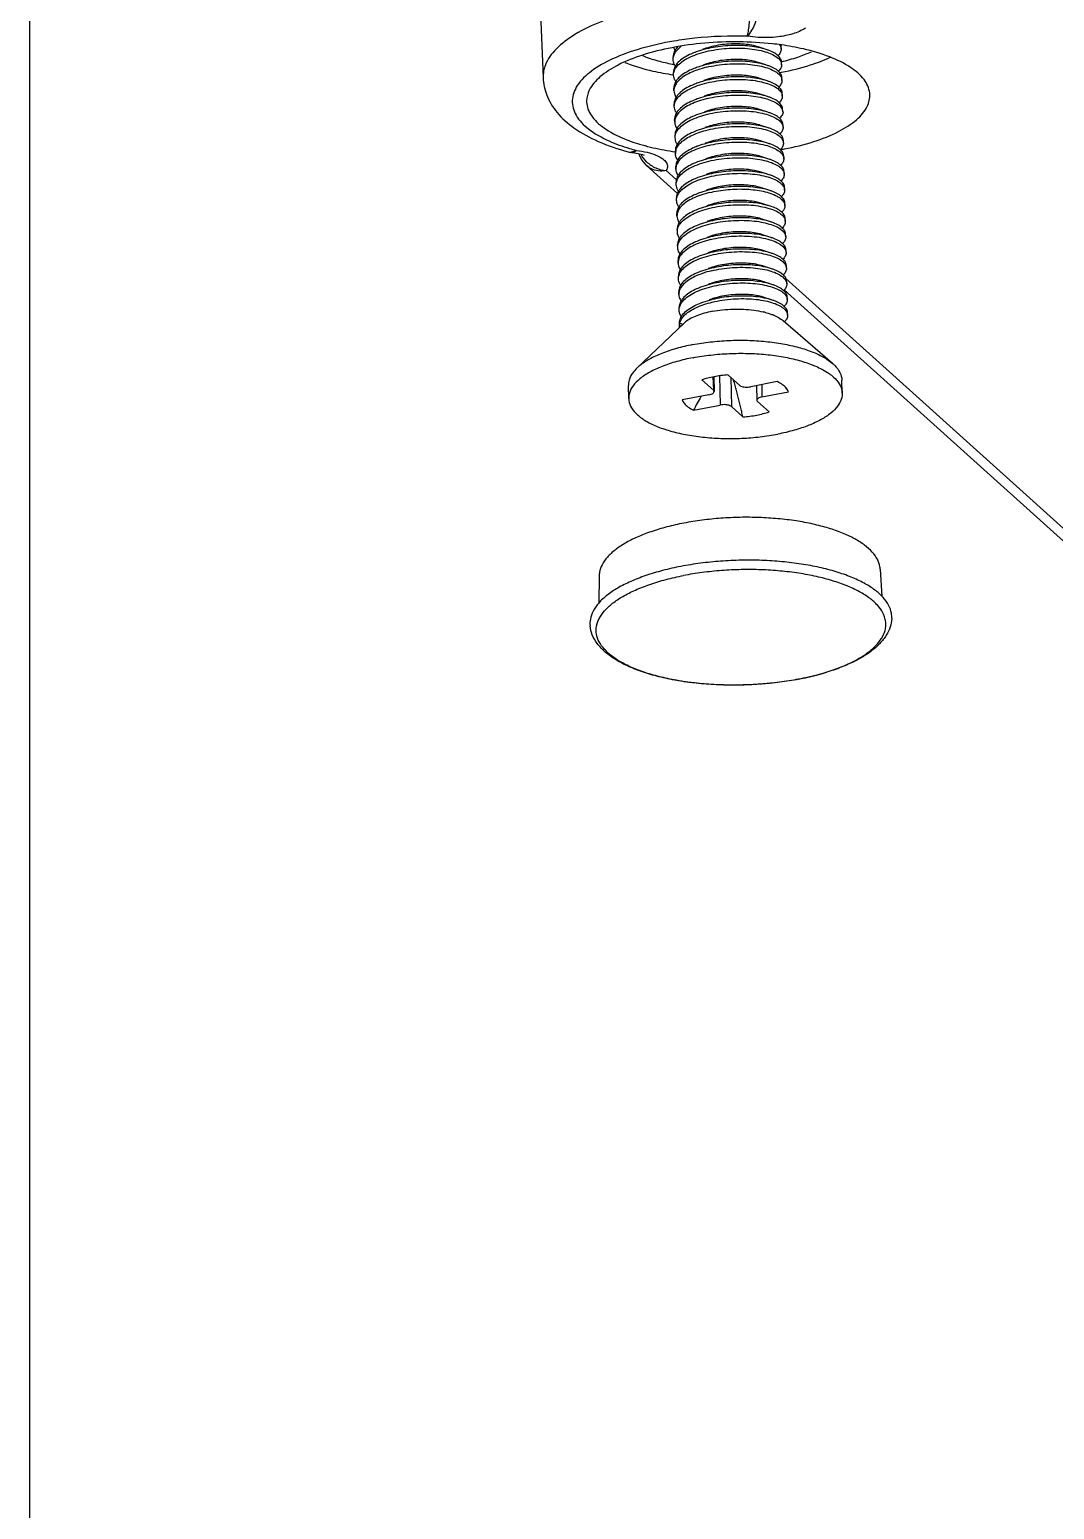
# Model space of a CAD drawing. Header units: millimetres. Extents: x 306 to 1885, y 393 to 1000.
# Drawn here: x 471 to 507, y 565 to 617 of the extents above; entities that cross this region are included whole.
import ezdxf

# ---------------------------------------------------------------- set-up
doc = ezdxf.new("R2010")
doc.units = ezdxf.units.MM

# ---------------------------------------------------------------- blocks, each defined once
blk = doc.blocks.new('u51')
at = {"color": 7}
for p, q in [((53.339, 45.641), (20.148, 75.57)), ((53.397, 46.038), (20.839, 75.396)), ((52.88, 59.718), (52.897, 59.721)), ((52.897, 59.718), (52.881, 59.715)), ((50.026, 55.854), (49.967, 56.811)), ((59.897, 56.093), (59.91, 57.043)), ((55.253, 50.143), (54.848, 50.507)), ((53.931, 50.331), (54.335, 49.966)), ((54.372, 49.409), (54.36, 49.92)), ((55.277, 49.116), (55.253, 50.143)), ((56.582, 50.269), (55.647, 50.089)), ((55.672, 49.063), (55.647, 50.089)), ((56.044, 49.731), (56.979, 49.911)), ((51.362, 49.678), (51.373, 49.219)), ((54.179, 49.806), (53.244, 49.626)), ((53.244, 49.626), (53.291, 49.535)), ((53.64, 49.268), (54.575, 49.448)), ((54.189, 49.373), (54.179, 49.806)), ((54.97, 49.394), (55.374, 49.029)), ((55.875, 49.097), (55.863, 49.616)), ((55.899, 49.102), (55.887, 49.57)), ((56.292, 49.206), (55.887, 49.57)), ((58.86, 49.859), (58.871, 49.4)), ((51.704, 48.627), (53.434, 47.13)), ((58.57, 48.792), (56.913, 47.214)), ((57.055, 47.349), (57.059, 47.198)), ((57.07, 47.363), (57.073, 47.212)), ((53.279, 46.937), (53.281, 46.845)), ((57.059, 47.198), (56.956, 47.255)), ((53.292, 46.387), (53.294, 46.295)), ((53.816, 46.403), (54.104, 46.309)), ((57.084, 46.753), (57.087, 46.662)), ((53.305, 45.837), (53.308, 45.745)), ((53.829, 45.852), (54.117, 45.759)), ((57.098, 46.203), (57.1, 46.112)), ((53.319, 45.286), (53.321, 45.195)), ((53.842, 45.302), (54.13, 45.208)), ((57.111, 45.653), (57.113, 45.561)), ((53.332, 44.736), (53.334, 44.645)), ((53.856, 44.752), (54.143, 44.658)), ((57.124, 45.103), (57.127, 45.011)), ((53.345, 44.186), (53.348, 44.094)), ((53.869, 44.202), (54.157, 44.108)), ((57.138, 44.553), (57.14, 44.461)), ((57.151, 44.003), (57.153, 43.911)), ((53.359, 43.636), (53.361, 43.544)), ((53.882, 43.652), (54.17, 43.558)), ((57.164, 43.453), (57.166, 43.361)), ((53.372, 43.086), (53.374, 42.994)), ((53.895, 43.102), (54.125, 43.04)), ((53.895, 43.102), (54.183, 43.008)), ((54.183, 43.008), (54.389, 42.955)), ((58.229, 41.68), (57.145, 42.658)), ((57.177, 42.902), (57.18, 42.811)), ((53.385, 42.536), (53.387, 42.444)), ((53.909, 42.552), (54.196, 42.458)), ((57.538, 41.855), (57.18, 42.177)), ((57.191, 42.352), (57.193, 42.261)), ((53.398, 41.985), (53.401, 41.894)), ((53.922, 42.001), (54.21, 41.908)), ((57.194, 41.605), (57.206, 41.71)), ((57.204, 41.802), (57.206, 41.71)), ((53.412, 41.435), (53.414, 41.344)), ((53.935, 41.451), (54.223, 41.357)), ((57.224, 41.192), (57.207, 41.195)), ((57.218, 41.241), (57.219, 41.16)), ((58.374, 41.291), (58.312, 41.314)), ((58.532, 41.251), (58.374, 41.291)), ((58.723, 41.223), (58.532, 41.251)), ((53.425, 40.885), (53.427, 40.793)), ((53.949, 40.901), (54.236, 40.807)), ((57.231, 40.702), (57.233, 40.61)), ((53.438, 40.335), (53.44, 40.243)), ((53.962, 40.351), (54.25, 40.257)), ((57.244, 40.152), (57.246, 40.06)), ((53.452, 39.785), (53.454, 39.693)), ((53.975, 39.801), (54.263, 39.707)), ((57.257, 39.602), (57.259, 39.51)), ((53.465, 39.235), (53.467, 39.143)), ((53.988, 39.251), (54.276, 39.157)), ((57.27, 39.051), (57.273, 38.96)), ((53.478, 38.685), (53.48, 38.593)), ((54.002, 38.7), (54.289, 38.607)), ((57.299, 38.488), (57.282, 38.491)), ((57.284, 38.501), (57.286, 38.41)), ((62.536, 22.995), (61.863, 38.59)), ((53.491, 38.134), (53.494, 38.043)), ((54.015, 38.15), (54.303, 38.057)), ((57.297, 37.951), (57.299, 37.859)), ((53.505, 37.584), (53.507, 37.493)), ((54.028, 37.6), (54.316, 37.506))]:
    blk.add_line(p, q, dxfattribs=at)
for centre, radius, start, end in [((45.179, 56.171), 12.84, 330.1641, 332.6315), ((60.085, 54.472), 8.384, 215.3131, 216.0041), ((59.993, 54.405), 8.27, 216.0046, 216.5037), ((59.925, 54.355), 8.186, 216.5039, 216.8218), ((53.588, 46.966), 0.312, 201.8932, 210.0636), ((54.551, 48.84), 2.06, 248.3206, 249.9159), ((54.83, 49.746), 3.009, 255.6161, 256.6599), ((56.712, 47.204), 0.362, 358.7368, 1.3189), ((53.614, 45.866), 0.312, 201.8821, 210.0365), ((56.723, 46.193), 0.374, 348.0734, 1.5896), ((56.75, 45.093), 0.374, 348.0734, 1.5896), ((56.79, 43.442), 0.374, 348.0734, 1.5896), ((53.659, 43.104), 0.288, 201.6256, 205.431), ((56.696, 41.836), 0.515, 331.8524, 334.5574), ((56.83, 41.792), 0.374, 348.0734, 1.5896), ((57.454, 40.737), 1.121, 65.9883, 85.7275), ((57.459, 40.752), 1.105, 45.7338, 65.895), ((57.563, 40.939), 0.997, 27.283, 48.087), ((55.368, 30.825), 10.459, 100.0587, 100.9044), ((56.832, 41.242), 0.385, 345.6015, 347.9217), ((56.825, 41.243), 0.392, 347.9379, 1.2358), ((56.845, 41.15), 0.374, 353.368, 359.3478), ((56.835, 41.15), 0.384, 359.3305, 1.5277), ((57.566, 40.941), 0.994, 18.8833, 27.3025), ((56.563, 33.63), 7.785, 73.021, 74.871), ((58.617, 40.229), 1, 74.8444, 83.8864), ((58.794, 40.879), 0.325, 75.1005, 93.2889), ((53.734, 40.914), 0.312, 201.8932, 210.0636), ((56.87, 40.141), 0.374, 348.0734, 1.5896), ((53.76, 39.814), 0.312, 201.8821, 210.0365), ((56.896, 39.041), 0.374, 348.0734, 1.5896), ((55.421, 28.398), 10.186, 100.513, 100.9057), ((55.204, 30.838), 7.391, 103.1867, 103.3484), ((55.946, 30.934), 7.311, 79.0906, 79.6427), ((53.839, 37.628), 0.342, 211.2106, 212.9451), ((55.087, 50.753), 13.625, 268.3458, 276.1155)]:
    blk.add_arc(centre, radius, start, end, dxfattribs=at)
for points, start_tangent, end_tangent in [([(52.897, 59.721), (53.563, 59.828), (54.269, 59.898), (54.987, 59.929), (55.704, 59.919), (56.406, 59.869), (57.083, 59.78), (57.721, 59.651), (58.312, 59.485), (58.842, 59.281), (59.304, 59.041), (59.682, 58.767), (59.963, 58.467), (60.138, 58.157), (60.215, 57.846)], (0.982232, 0.187673), (0.10077, -0.99491)), ([(52.897, 59.718), (53.551, 59.823), (54.231, 59.893), (54.923, 59.925), (55.616, 59.92), (56.295, 59.877), (56.948, 59.797), (57.564, 59.682), (58.13, 59.534), (58.636, 59.355), (59.073, 59.149), (59.433, 58.919), (59.708, 58.671), (59.895, 58.408), (59.988, 58.136), (59.987, 57.86), (59.954, 57.732)], (0.981939, 0.189198), (-0.316252, -0.948675)), ([(49.623, 57.591), (49.677, 57.881), (49.815, 58.176), (50.044, 58.469), (50.361, 58.746), (50.753, 58.999), (51.21, 59.223), (51.722, 59.418), (52.282, 59.584), (52.88, 59.718)], (0.052658, 0.998613), (0.981939, 0.189198)), ([(52.881, 59.715), (52.28, 59.578), (51.713, 59.408), (51.205, 59.209), (50.766, 58.986), (50.405, 58.742), (50.127, 58.483), (49.939, 58.213), (49.843, 57.937), (49.842, 57.66), (49.889, 57.491)], (-0.981644, -0.190724), (0.359777, -0.933038)), ([(59.954, 57.732), (59.891, 57.584), (59.703, 57.313), (59.425, 57.054), (59.064, 56.811), (58.625, 56.588), (58.117, 56.389), (57.549, 56.218), (56.933, 56.079)], (-0.316252, -0.948675), (-0.981939, -0.189198)), ([(57.024, 55.757), (57.667, 55.903), (58.259, 56.081), (58.788, 56.288), (59.244, 56.52), (59.621, 56.774), (59.911, 57.044), (60.107, 57.326), (60.206, 57.613), (60.215, 57.846)], (0.981939, 0.189198), (-0.099008, 0.995087)), ([(49.623, 57.591), (49.634, 57.406), (49.731, 57.122), (49.926, 56.848), (50.213, 56.589), (50.588, 56.35), (51.043, 56.135), (51.57, 55.949), (52.159, 55.795), (52.799, 55.675), (53.479, 55.592), (54.186, 55.547), (54.907, 55.541), (55.63, 55.575), (56.34, 55.647), (57.024, 55.757)], (-0.051624, -0.998667), (0.981939, 0.189198)), ([(49.889, 57.491), (49.935, 57.388), (50.121, 57.125), (50.397, 56.877), (50.756, 56.648), (51.193, 56.442), (51.7, 56.263), (52.266, 56.114), (52.882, 55.999), (53.535, 55.919), (54.214, 55.876), (54.906, 55.871), (55.599, 55.904), (56.278, 55.973), (56.933, 56.079)], (0.359777, -0.933038), (0.981939, 0.189198)), ([(50.026, 55.854), (50.036, 55.773), (50.126, 55.508), (50.307, 55.253), (50.575, 55.012), (50.924, 54.789), (51.348, 54.589), (51.839, 54.416), (52.387, 54.272), (52.983, 54.16), (53.617, 54.083), (54.276, 54.041), (54.947, 54.035), (55.621, 54.067), (56.283, 54.134), (56.92, 54.237)], (0.060743, -0.998153), (0.981939, 0.189198)), ([(56.92, 54.237), (57.518, 54.372), (58.07, 54.538), (58.563, 54.731), (58.988, 54.947), (59.339, 55.184), (59.609, 55.436), (59.792, 55.698), (59.884, 55.965), (59.896, 56.093)], (0.981939, 0.189198), (0.013842, 0.999904)), ([(51.363, 49.678), (51.387, 49.865), (51.519, 50.123), (51.759, 50.37), (52.102, 50.599), (52.536, 50.802), (53.048, 50.974), (53.623, 51.11)], (-0.020569, 0.999788), (0.981939, 0.189198)), ([(58.86, 49.859), (58.854, 49.932), (58.758, 50.188), (58.552, 50.431), (58.242, 50.654), (57.836, 50.85), (57.347, 51.013), (56.791, 51.139), (56.183, 51.222), (55.543, 51.262), (54.89, 51.256), (54.243, 51.205), (53.623, 51.11)], (-0.020569, 0.999788), (-0.981939, -0.189198)), ([(54.363, 50.443), (54.137, 50.392), (53.931, 50.331)], (-0.981939, -0.189198), (-0.946684, -0.322163)), ([(54.848, 50.507), (54.602, 50.482), (54.363, 50.443)], (-0.997093, -0.076193), (-0.981939, -0.189198)), ([(54.848, 50.507), (54.892, 50.322), (54.936, 50.136), (54.982, 49.951), (55.029, 49.766), (55.077, 49.582), (55.126, 49.4), (55.176, 49.218), (55.181, 49.203)], (0.224504, -0.974473), (0.272885, -0.962047)), ([(54.179, 49.806), (54.258, 49.827), (54.318, 49.857), (54.352, 49.893), (54.359, 49.92)], (0.981939, 0.189198), (0.001647, 0.999999)), ([(54.359, 49.92), (54.358, 49.93), (54.335, 49.966)], (0.001647, 0.999999), (-0.742655, 0.669674)), ([(55.253, 50.143), (55.303, 50.112), (55.375, 50.09), (55.462, 50.078), (55.556, 50.077), (55.647, 50.089)], (0.742655, -0.669674), (0.981939, 0.189198)), ([(56.979, 49.911), (56.902, 50.04), (56.768, 50.161), (56.582, 50.269)], (-0.335056, 0.942198), (-0.902798, 0.430064)), ([(56.599, 48.427), (55.979, 48.332), (55.332, 48.281), (54.679, 48.275), (54.039, 48.314), (53.431, 48.398), (52.875, 48.523), (52.386, 48.686), (51.981, 48.882), (51.67, 49.105), (51.464, 49.348), (51.369, 49.604), (51.363, 49.678)], (-0.981939, -0.189198), (-0.020569, 0.999788)), ([(53.291, 49.535), (53.32, 49.496), (53.454, 49.376), (53.64, 49.268)], (0.566774, -0.823873), (0.902798, -0.430064)), ([(54.97, 49.394), (54.919, 49.424), (54.847, 49.447), (54.76, 49.459), (54.666, 49.459), (54.575, 49.448)], (-0.742655, 0.669674), (-0.981939, -0.189198)), ([(56.044, 49.731), (55.964, 49.709), (55.905, 49.679), (55.87, 49.644), (55.863, 49.616)], (-0.981939, -0.189198), (-0.001647, -0.999999)), ([(55.863, 49.616), (55.864, 49.606), (55.887, 49.57)], (-0.001647, -0.999999), (0.742655, -0.669674)), ([(56.599, 48.427), (57.174, 48.562), (57.686, 48.734), (58.12, 48.938), (58.463, 49.167), (58.704, 49.414), (58.835, 49.672), (58.86, 49.859)], (0.981939, 0.189198), (-0.020569, 0.999788)), ([(58.57, 48.792), (58.715, 48.955), (58.846, 49.213), (58.871, 49.4)], (0.724402, 0.689378), (-0.020378, 0.999792)), ([(51.704, 48.627), (51.681, 48.647), (51.475, 48.89), (51.38, 49.146), (51.374, 49.219)], (-0.756202, 0.654338), (-0.020378, 0.999792)), ([(55.374, 49.029), (55.621, 49.055), (55.86, 49.093)], (0.997093, 0.076193), (0.981939, 0.189198)), ([(55.86, 49.093), (56.085, 49.144), (56.292, 49.206)], (0.981939, 0.189198), (0.946684, 0.322163)), ([(56.61, 47.968), (55.99, 47.873), (55.343, 47.822), (54.69, 47.816), (54.05, 47.856), (53.443, 47.939), (52.886, 48.065), (52.397, 48.228), (51.992, 48.424), (51.704, 48.627)], (-0.981939, -0.189198), (-0.756202, 0.654338)), ([(56.61, 47.968), (57.185, 48.104), (57.697, 48.276), (58.131, 48.479), (58.474, 48.708), (58.57, 48.792)], (0.981939, 0.189198), (0.724402, 0.689378)), ([(53.279, 46.937), (53.313, 47.07), (53.389, 47.169)], (-0.024835, 0.999692), (0.709316, 0.704891)), ([(53.298, 46.849), (53.279, 46.937)], (-0.371672, 0.928364), (-0.024835, 0.999692)), ([(53.281, 46.845), (53.297, 46.764), (53.374, 46.646), (53.513, 46.537), (53.708, 46.441), (53.816, 46.403)], (0.03012, -0.999546), (0.951019, -0.309133)), ([(55.928, 46.475), (55.573, 46.405), (55.195, 46.363), (54.818, 46.352), (54.461, 46.369), (54.135, 46.414), (53.842, 46.485), (53.601, 46.579), (53.425, 46.689), (53.317, 46.809)], (-0.971679, -0.236305), (-0.500036, 0.866005)), ([(53.791, 46.926), (53.604, 47.014), (53.434, 47.13)], (-0.929159, 0.369681), (-0.755997, 0.654575)), ([(54.082, 46.832), (53.844, 46.905)], (-0.968626, 0.248523), (-0.939091, 0.343669)), ([(55.92, 46.796), (55.566, 46.744), (55.196, 46.719), (54.825, 46.724), (54.467, 46.758), (54.136, 46.819)], (-0.981939, -0.189198), (-0.972993, 0.230836)), ([(55.92, 46.796), (56.212, 46.865), (56.471, 46.952), (56.691, 47.055), (56.865, 47.171), (56.913, 47.214)], (0.981939, 0.189198), (0.724754, 0.689007)), ([(57.059, 47.198), (56.993, 47.053), (56.873, 46.914), (56.7, 46.781), (56.477, 46.661), (56.216, 46.558), (55.928, 46.475)], (-0.248706, -0.968579), (-0.971679, -0.236305)), ([(57.073, 47.196), (57.043, 47.051), (56.941, 46.889), (56.771, 46.736), (56.539, 46.598), (56.319, 46.503)], (-0.021934, -0.999759), (-0.935138, -0.354285)), ([(57.005, 46.985), (57.041, 46.924), (57.084, 46.758), (57.084, 46.753)], (0.561442, -0.827516), (0.023226, -0.99973)), ([(53.292, 46.387), (53.321, 46.509), (53.405, 46.622)], (-0.018776, 0.999824), (0.714572, 0.699562)), ([(53.311, 46.3), (53.293, 46.377), (53.292, 46.387)], (-0.373407, 0.927668), (-0.018776, 0.999824)), ([(53.295, 46.295), (53.31, 46.214), (53.388, 46.096), (53.526, 45.987), (53.722, 45.891), (53.829, 45.852)], (0.03012, -0.999546), (0.951019, -0.309133)), ([(53.339, 46.246), (53.311, 46.3)], (-0.539886, 0.841738), (-0.373407, 0.927668)), ([(53.816, 46.403), (53.954, 46.363), (54.241, 46.305), (54.56, 46.27), (54.901, 46.26), (55.25, 46.276), (55.597, 46.317), (55.93, 46.384)], (0.951019, -0.309133), (0.971679, 0.236305)), ([(54.104, 46.309), (54.138, 46.298), (54.379, 46.242), (54.657, 46.21), (54.958, 46.203), (55.269, 46.222), (55.577, 46.267), (55.866, 46.338), (56.038, 46.396)], (0.950694, -0.31013), (0.934339, 0.356385)), ([(56.319, 46.503), (56.256, 46.479), (55.93, 46.384)], (-0.935138, -0.354285), (-0.971679, -0.236305)), ([(57.076, 46.664), (57.053, 46.589), (56.949, 46.428), (56.782, 46.278), (56.551, 46.14), (56.265, 46.02), (55.941, 45.925)], (-0.209497, -0.977809), (-0.971679, -0.236305)), ([(56.333, 45.953), (56.522, 46.033), (56.747, 46.161), (56.92, 46.302), (57.033, 46.453), (57.084, 46.608), (57.087, 46.662)], (0.935107, 0.354366), (-0.026622, 0.999646)), ([(57.098, 46.203), (57.081, 46.305), (57.02, 46.432)], (-0.026622, 0.999646), (-0.556889, 0.830587)), ([(57.084, 46.753), (57.076, 46.664)], (0.023226, -0.99973), (-0.209497, -0.977809)), ([(53.305, 45.837), (53.305, 45.839), (53.34, 45.971), (53.419, 46.072)], (-0.025258, 0.999681), (0.715063, 0.69906)), ([(53.324, 45.749), (53.305, 45.837)], (-0.371518, 0.928426), (-0.025258, 0.999681)), ([(53.308, 45.745), (53.324, 45.664), (53.401, 45.546), (53.54, 45.436), (53.735, 45.341), (53.842, 45.302)], (0.03012, -0.999546), (0.951019, -0.309133)), ([(55.941, 45.925), (55.591, 45.856), (55.225, 45.814), (54.856, 45.801), (54.5, 45.817), (54.17, 45.86), (53.877, 45.928), (53.637, 46.018), (53.456, 46.125), (53.339, 46.246)], (-0.971679, -0.236305), (-0.539886, 0.841738)), ([(53.829, 45.852), (53.967, 45.812), (54.255, 45.755), (54.574, 45.72), (54.914, 45.71), (55.264, 45.726), (55.611, 45.767), (55.944, 45.833)], (0.951019, -0.309133), (0.971679, 0.236305)), ([(54.117, 45.759), (54.256, 45.72), (54.515, 45.674), (54.805, 45.653), (55.112, 45.658), (55.424, 45.689), (55.725, 45.746), (56.002, 45.827), (56.051, 45.846)], (0.950356, -0.311166), (0.934514, 0.355927)), ([(55.944, 45.833), (56.251, 45.923), (56.333, 45.953)], (0.971679, 0.236305), (0.935107, 0.354366)), ([(55.955, 45.375), (56.262, 45.464), (56.533, 45.575), (56.758, 45.702), (56.931, 45.843), (57.044, 45.994), (57.09, 46.116)], (0.971679, 0.236305), (0.20539, 0.97868)), ([(56.346, 45.402), (56.535, 45.483), (56.761, 45.611), (56.933, 45.752), (57.047, 45.902), (57.097, 46.058), (57.1, 46.112)], (0.935107, 0.354366), (-0.026622, 0.999646)), ([(57.034, 45.882), (57.065, 45.827), (57.111, 45.661), (57.111, 45.653)], (0.554944, -0.831888), (0.022543, -0.999746)), ([(53.319, 45.286), (53.348, 45.409), (53.432, 45.522)], (-0.019024, 0.999819), (0.71447, 0.699666)), ([(53.337, 45.199), (53.319, 45.277), (53.319, 45.286)], (-0.373354, 0.927689), (-0.019024, 0.999819)), ([(55.955, 45.375), (55.6, 45.305), (55.223, 45.263), (54.846, 45.251), (54.491, 45.269), (54.162, 45.314), (53.867, 45.385), (53.627, 45.479), (53.451, 45.589), (53.344, 45.709)], (-0.971679, -0.236305), (-0.499649, 0.866228)), ([(53.842, 45.302), (53.981, 45.262), (54.268, 45.204), (54.587, 45.17), (54.927, 45.16), (55.277, 45.175), (55.624, 45.217), (55.957, 45.283)], (0.951019, -0.309133), (0.971679, 0.236305)), ([(54.13, 45.208), (54.145, 45.204), (54.382, 45.146), (54.657, 45.112), (54.956, 45.102), (55.267, 45.119), (55.576, 45.162), (55.868, 45.23), (56.064, 45.295)], (0.950619, -0.310361), (0.934332, 0.356403)), ([(55.957, 45.283), (56.264, 45.373), (56.346, 45.402)], (0.971679, 0.236305), (0.935107, 0.354366)), ([(57.102, 45.563), (57.08, 45.492), (56.978, 45.33), (56.811, 45.18), (56.579, 45.041), (56.292, 44.92), (55.968, 44.825)], (-0.209285, -0.977855), (-0.971679, -0.236305)), ([(56.359, 44.852), (56.548, 44.933), (56.774, 45.06), (56.946, 45.202), (57.06, 45.352), (57.111, 45.508), (57.113, 45.561)], (0.935107, 0.354366), (-0.026622, 0.999646)), ([(57.124, 45.103), (57.108, 45.205), (57.046, 45.332)], (-0.026622, 0.999646), (-0.556889, 0.830587)), ([(57.111, 45.653), (57.102, 45.563)], (0.022543, -0.999746), (-0.209285, -0.977855)), ([(53.321, 45.195), (53.337, 45.114), (53.414, 44.996), (53.553, 44.886), (53.748, 44.791), (53.856, 44.752)], (0.03012, -0.999546), (0.951019, -0.309133)), ([(53.332, 44.736), (53.366, 44.869), (53.445, 44.972)], (-0.02373, 0.999718), (0.715144, 0.698977)), ([(53.351, 44.649), (53.332, 44.736)], (-0.371985, 0.928239), (-0.02373, 0.999718)), ([(53.365, 45.146), (53.337, 45.199)], (-0.537561, 0.843225), (-0.373354, 0.927689)), ([(55.968, 44.825), (55.617, 44.756), (55.251, 44.714), (54.88, 44.701), (54.524, 44.717), (54.194, 44.76), (53.903, 44.828), (53.663, 44.918), (53.481, 45.025), (53.365, 45.146)], (-0.971679, -0.236305), (-0.537561, 0.843225)), ([(53.856, 44.752), (53.994, 44.712), (54.281, 44.654), (54.6, 44.62), (54.941, 44.61), (55.29, 44.625), (55.637, 44.667), (55.97, 44.733)], (0.951019, -0.309133), (0.971679, 0.236305)), ([(54.143, 44.658), (54.261, 44.625), (54.516, 44.577), (54.804, 44.554), (55.11, 44.556), (55.422, 44.585), (55.725, 44.64), (56.005, 44.719), (56.078, 44.745)], (0.950453, -0.310869), (0.934488, 0.355994)), ([(55.97, 44.733), (56.277, 44.823), (56.359, 44.852)], (0.971679, 0.236305), (0.935107, 0.354366)), ([(55.981, 44.275), (56.288, 44.364), (56.559, 44.474), (56.785, 44.602), (56.957, 44.743), (57.071, 44.894), (57.116, 45.015)], (0.971679, 0.236305), (0.20539, 0.97868)), ([(56.373, 44.302), (56.562, 44.383), (56.787, 44.51), (56.96, 44.651), (57.073, 44.802), (57.124, 44.958), (57.126, 45.011)], (0.935107, 0.354366), (-0.026622, 0.999646)), ([(57.06, 44.781), (57.089, 44.732), (57.137, 44.566), (57.138, 44.553)], (0.554887, -0.831926), (0.021636, -0.999766)), ([(53.335, 44.645), (53.35, 44.564), (53.427, 44.445), (53.566, 44.336), (53.762, 44.24), (53.869, 44.202)], (0.03012, -0.999546), (0.951019, -0.309133)), ([(53.345, 44.186), (53.376, 44.312), (53.459, 44.421)], (-0.021225, 0.999775), (0.714656, 0.699476)), ([(53.364, 44.099), (53.345, 44.181), (53.345, 44.186)], (-0.372764, 0.927926), (-0.021225, 0.999775)), ([(53.373, 44.605), (53.351, 44.649)], (-0.512022, 0.858972), (-0.371985, 0.928239)), ([(55.981, 44.275), (55.628, 44.205), (55.255, 44.163), (54.883, 44.151), (54.531, 44.167), (54.2, 44.211), (53.904, 44.282), (53.661, 44.375), (53.483, 44.484), (53.373, 44.605)], (-0.971679, -0.236305), (-0.512022, 0.858972)), ([(53.869, 44.202), (54.007, 44.162), (54.294, 44.104), (54.614, 44.069), (54.954, 44.059), (55.303, 44.075), (55.651, 44.117), (55.983, 44.183)], (0.951019, -0.309133), (0.971679, 0.236305)), ([(54.157, 44.108), (54.385, 44.05), (54.657, 44.013), (54.955, 44.001), (55.266, 44.016), (55.575, 44.056), (55.869, 44.123), (56.091, 44.195)], (0.95046, -0.310847), (0.934349, 0.35636)), ([(55.983, 44.183), (56.291, 44.272), (56.373, 44.302)], (0.971679, 0.236305), (0.935107, 0.354366)), ([(57.129, 44.463), (57.109, 44.397), (57.01, 44.236), (56.843, 44.083), (56.609, 43.942), (56.32, 43.821), (55.994, 43.725)], (-0.208912, -0.977934), (-0.971679, -0.236305)), ([(56.386, 43.752), (56.575, 43.832), (56.8, 43.96), (56.973, 44.101), (57.087, 44.252), (57.137, 44.407), (57.14, 44.461)], (0.935107, 0.354366), (-0.026622, 0.999646)), ([(57.074, 44.231), (57.112, 44.164), (57.151, 44.003)], (0.555306, -0.831646), (0.024318, -0.999704)), ([(57.138, 44.553), (57.129, 44.463)], (0.021636, -0.999766), (-0.208912, -0.977934)), ([(53.348, 44.094), (53.363, 44.014), (53.441, 43.895), (53.579, 43.786), (53.775, 43.69), (53.882, 43.652)], (0.03012, -0.999546), (0.951019, -0.309133)), ([(53.359, 43.636), (53.392, 43.767), (53.472, 43.871)], (-0.022904, 0.999738), (0.715168, 0.698953)), ([(53.388, 44.051), (53.364, 44.099)], (-0.523222, 0.852196), (-0.372764, 0.927926)), ([(55.994, 43.725), (55.643, 43.655), (55.273, 43.614), (54.898, 43.601), (54.54, 43.618), (54.212, 43.661), (53.923, 43.73), (53.682, 43.821), (53.502, 43.929), (53.388, 44.051)], (-0.971679, -0.236305), (-0.523222, 0.852196)), ([(55.997, 43.633), (56.304, 43.722), (56.386, 43.752)], (0.971679, 0.236305), (0.935107, 0.354366)), ([(57.142, 43.913), (57.118, 43.835), (57.014, 43.675), (56.843, 43.523), (56.612, 43.387), (56.33, 43.269), (56.008, 43.174)], (-0.209741, -0.977757), (-0.971679, -0.236305)), ([(56.399, 43.202), (56.588, 43.282), (56.814, 43.41), (56.986, 43.551), (57.1, 43.702), (57.151, 43.857), (57.153, 43.911)], (0.935107, 0.354366), (-0.026622, 0.999646)), ([(57.164, 43.453), (57.148, 43.554), (57.086, 43.682)], (-0.026622, 0.999646), (-0.556889, 0.830587)), ([(57.151, 44.003), (57.142, 43.913)], (0.024318, -0.999704), (-0.209741, -0.977757)), ([(53.377, 43.549), (53.359, 43.634), (53.359, 43.636)], (-0.372234, 0.928139), (-0.022904, 0.999738)), ([(53.361, 43.544), (53.364, 43.511), (53.412, 43.397), (53.516, 43.289), (53.673, 43.191), (53.878, 43.107), (53.895, 43.102)], (0.018176, -0.999835), (0.951069, -0.308978)), ([(53.372, 43.086), (53.372, 43.106), (53.414, 43.233), (53.485, 43.321)], (-0.031888, 0.999491), (0.713761, 0.700389)), ([(53.401, 43.502), (53.377, 43.549)], (-0.518123, 0.855306), (-0.372234, 0.928139)), ([(56.008, 43.174), (55.656, 43.105), (55.284, 43.063), (54.915, 43.051), (54.564, 43.066), (54.233, 43.11), (53.937, 43.18), (53.692, 43.272), (53.513, 43.381), (53.401, 43.502)], (-0.971679, -0.236305), (-0.518123, 0.855306)), ([(53.882, 43.652), (54.02, 43.612), (54.308, 43.554), (54.627, 43.519), (54.967, 43.509), (55.317, 43.525), (55.664, 43.567), (55.997, 43.633)], (0.951019, -0.309133), (0.971679, 0.236305)), ([(54.17, 43.558), (54.266, 43.53), (54.518, 43.48), (54.803, 43.455), (55.109, 43.454), (55.42, 43.481), (55.725, 43.533), (56.007, 43.61), (56.104, 43.645)], (0.950558, -0.310548), (0.934448, 0.356101)), ([(56.01, 43.083), (56.317, 43.172), (56.399, 43.202)], (0.971679, 0.236305), (0.935107, 0.354366)), ([(56.021, 42.624), (56.328, 42.714), (56.599, 42.824), (56.825, 42.951), (56.997, 43.093), (57.111, 43.243), (57.156, 43.365)], (0.971679, 0.236305), (0.20539, 0.97868)), ([(56.412, 42.652), (56.601, 42.732), (56.827, 42.86), (57, 43.001), (57.113, 43.152), (57.164, 43.307), (57.166, 43.361)], (0.935107, 0.354366), (-0.026622, 0.999646)), ([(53.391, 42.998), (53.372, 43.086)], (-0.368466, 0.929641), (-0.031888, 0.999491)), ([(53.374, 42.994), (53.39, 42.913), (53.467, 42.795), (53.606, 42.686), (53.801, 42.59), (53.909, 42.551)], (0.03012, -0.999546), (0.951019, -0.309133)), ([(53.385, 42.536), (53.416, 42.662), (53.498, 42.771)], (-0.019748, 0.999805), (0.715034, 0.69909)), ([(54.136, 42.582), (53.868, 42.656), (53.65, 42.751), (53.492, 42.86), (53.398, 42.98)], (-0.976882, 0.213778), (-0.429371, 0.903128)), ([(54.125, 43.04), (54.407, 42.992), (54.714, 42.965), (55.038, 42.96), (55.369, 42.978), (55.696, 43.019), (56.01, 43.083)], (0.976882, -0.213778), (0.971679, 0.236305)), ([(54.389, 42.955), (54.658, 42.915), (54.954, 42.901), (55.264, 42.913), (55.574, 42.951), (55.87, 43.015), (56.117, 43.095)], (0.980212, -0.197949), (0.934391, 0.356248)), ([(56.023, 42.533), (56.33, 42.622), (56.412, 42.652)], (0.971679, 0.236305), (0.935107, 0.354366)), ([(57.169, 42.813), (57.144, 42.733), (57.039, 42.573), (56.869, 42.423), (56.639, 42.287), (56.357, 42.169), (56.034, 42.074)], (-0.209782, -0.977748), (-0.971679, -0.236305)), ([(56.426, 42.102), (56.615, 42.182), (56.84, 42.31), (57.013, 42.451), (57.126, 42.602), (57.177, 42.757), (57.179, 42.811)], (0.935107, 0.354366), (-0.026622, 0.999646)), ([(57.1, 43.131), (57.138, 43.064), (57.177, 42.902)], (0.555332, -0.831629), (0.024533, -0.999699)), ([(57.177, 42.902), (57.177, 42.9), (57.169, 42.813)], (0.024533, -0.999699), (-0.209782, -0.977748)), ([(53.404, 42.449), (53.385, 42.528), (53.385, 42.536)], (-0.373149, 0.927771), (-0.019748, 0.999805)), ([(53.388, 42.444), (53.403, 42.363), (53.481, 42.245), (53.619, 42.136), (53.815, 42.04), (53.922, 42.001)], (0.03012, -0.999546), (0.951019, -0.309133)), ([(53.398, 41.985), (53.431, 42.116), (53.512, 42.221)], (-0.023916, 0.999714), (0.714944, 0.699181)), ([(53.431, 42.396), (53.404, 42.449)], (-0.5353, 0.844662), (-0.373149, 0.927771)), ([(56.034, 42.074), (55.683, 42.005), (55.315, 41.963), (54.949, 41.95), (54.596, 41.966), (54.265, 42.008), (53.97, 42.078), (53.727, 42.169), (53.547, 42.275), (53.431, 42.396)], (-0.971679, -0.236305), (-0.5353, 0.844662)), ([(53.909, 42.551), (54.047, 42.512), (54.334, 42.454), (54.653, 42.419), (54.994, 42.409), (55.343, 42.425), (55.69, 42.466), (56.023, 42.533)], (0.951019, -0.309133), (0.971679, 0.236305)), ([(56.021, 42.624), (55.71, 42.561), (55.381, 42.52), (55.046, 42.501), (54.72, 42.507), (54.415, 42.534), (54.136, 42.582)], (-0.971679, -0.236305), (-0.976882, 0.213778)), ([(54.196, 42.458), (54.272, 42.435), (54.52, 42.384), (54.803, 42.356), (55.107, 42.353), (55.419, 42.377), (55.724, 42.427), (56.009, 42.502), (56.131, 42.545)], (0.950646, -0.310276), (0.934403, 0.356217)), ([(57.182, 42.262), (57.162, 42.197), (57.064, 42.036), (56.897, 41.883), (56.662, 41.742), (56.373, 41.62), (56.048, 41.524)], (-0.209134, -0.977887), (-0.971679, -0.236305)), ([(56.439, 41.551), (56.628, 41.632), (56.854, 41.759), (57.026, 41.901), (57.14, 42.051), (57.19, 42.207), (57.193, 42.261)], (0.935107, 0.354366), (-0.026622, 0.999646)), ([(57.114, 42.581), (57.145, 42.528), (57.19, 42.363), (57.191, 42.352)], (0.554939, -0.831891), (0.022121, -0.999755)), ([(57.191, 42.352), (57.182, 42.262)], (0.022121, -0.999755), (-0.209134, -0.977887)), ([(53.417, 41.898), (53.398, 41.985)], (-0.371973, 0.928243), (-0.023916, 0.999714)), ([(53.401, 41.894), (53.417, 41.813), (53.494, 41.695), (53.633, 41.585), (53.828, 41.49), (53.935, 41.451)], (0.03012, -0.999546), (0.951019, -0.309133)), ([(53.412, 41.435), (53.441, 41.559), (53.525, 41.671)], (-0.018463, 0.99983), (0.714873, 0.699254)), ([(53.438, 41.857), (53.417, 41.898)], (-0.504019, 0.863692), (-0.371973, 0.928243)), ([(56.048, 41.524), (55.692, 41.454), (55.314, 41.412), (54.936, 41.4), (54.579, 41.418), (54.254, 41.463), (53.964, 41.533), (53.724, 41.626), (53.547, 41.735), (53.438, 41.857)], (-0.971679, -0.236305), (-0.504019, 0.863692)), ([(53.922, 42.001), (54.06, 41.961), (54.348, 41.904), (54.667, 41.869), (55.007, 41.859), (55.357, 41.875), (55.704, 41.916), (56.037, 41.982)], (0.951019, -0.309133), (0.971679, 0.236305)), ([(54.21, 41.908), (54.393, 41.859), (54.658, 41.818), (54.953, 41.801), (55.262, 41.81), (55.573, 41.846), (55.87, 41.908), (56.142, 41.994), (56.144, 41.995)], (0.950275, -0.311413), (0.934462, 0.356062)), ([(56.037, 41.982), (56.344, 42.072), (56.426, 42.102)], (0.971679, 0.236305), (0.935107, 0.354366)), ([(56.061, 40.974), (56.368, 41.063), (56.639, 41.173), (56.865, 41.301), (57.037, 41.442), (57.151, 41.593)], (0.971679, 0.236305), (0.471584, 0.881821)), ([(56.452, 41.001), (56.613, 41.069), (56.833, 41.187), (57.006, 41.318), (57.128, 41.459), (57.194, 41.605)], (0.935076, 0.354446), (0.248706, 0.968579)), ([(57.204, 41.802), (57.188, 41.904), (57.126, 42.031)], (-0.026622, 0.999646), (-0.556889, 0.830587)), ([(57.162, 41.615), (57.196, 41.714)], (0.429436, 0.903097), (0.20539, 0.97868)), ([(58.205, 41.212), (57.905, 41.308), (57.699, 41.417), (57.564, 41.54), (57.502, 41.687), (57.538, 41.855)], (-0.971989, 0.235024), (0.480398, 0.87705)), ([(57.538, 41.855), (57.819, 41.865), (58.076, 41.786), (58.228, 41.681)], (0.981939, 0.189198), (0.744523, -0.667597)), ([(53.389, 41.095), (52.355, 40.833), (51.493, 40.482), (50.859, 40.065), (50.484, 39.602), (50.391, 39.165)], (-0.981939, -0.189198), (0.053015, -0.998594)), ([(53.43, 41.348), (53.412, 41.425), (53.412, 41.435)], (-0.373472, 0.927642), (-0.018463, 0.99983)), ([(53.414, 41.344), (53.43, 41.263), (53.507, 41.145), (53.646, 41.035), (53.841, 40.939), (53.949, 40.901)], (0.03012, -0.999546), (0.951019, -0.309133)), ([(53.425, 40.885), (53.459, 41.018), (53.538, 41.121)], (-0.024835, 0.999692), (0.715042, 0.699081)), ([(53.459, 41.294), (53.43, 41.348)], (-0.542925, 0.839781), (-0.373472, 0.927642)), ([(56.061, 40.974), (55.71, 40.905), (55.343, 40.863), (54.978, 40.85), (54.624, 40.865), (54.294, 40.908), (53.999, 40.976), (53.757, 41.066), (53.576, 41.173), (53.459, 41.294)], (-0.971679, -0.236305), (-0.542925, 0.839781)), ([(53.935, 41.451), (54.074, 41.411), (54.361, 41.353), (54.68, 41.319), (55.02, 41.309), (55.37, 41.324), (55.717, 41.366), (56.05, 41.432)], (0.951019, -0.309133), (0.971679, 0.236305)), ([(54.223, 41.357), (54.278, 41.341), (54.523, 41.287), (54.803, 41.257), (55.105, 41.252), (55.417, 41.273), (55.724, 41.321), (56.011, 41.394), (56.157, 41.444)], (0.950698, -0.310118), (0.934365, 0.356318)), ([(56.05, 41.432), (56.357, 41.522), (56.439, 41.551)], (0.971679, 0.236305), (0.935107, 0.354366)), ([(57.205, 41.146), (57.139, 41.001), (57.019, 40.862), (56.846, 40.73), (56.623, 40.61), (56.362, 40.507), (56.074, 40.424)], (-0.248706, -0.968579), (-0.971679, -0.236305)), ([(56.466, 40.451), (56.655, 40.532), (56.88, 40.659), (57.053, 40.8), (57.166, 40.951), (57.217, 41.107)], (0.935107, 0.354366), (0.115856, 0.993266)), ([(56.539, 37.206), (57.269, 37.306), (58.433, 37.569), (59.423, 37.931), (60.181, 38.373), (60.663, 38.868), (60.842, 39.39), (60.707, 39.907), (60.267, 40.39), (59.545, 40.812), (58.836, 41.076)], (0.994239, 0.107183), (-0.956297, 0.292396)), ([(57.139, 41.481), (57.149, 41.466), (57.212, 41.307), (57.217, 41.252)], (0.555841, -0.831289), (0.021831, -0.999762)), ([(58.769, 40.83), (58.002, 41.05), (57.224, 41.192)], (-0.942394, 0.334505), (-0.990283, 0.139065)), ([(58.594, 41.145), (58.205, 41.212)], (-0.994271, 0.106893), (-0.971989, 0.235024)), ([(58.23, 41.543), (58.425, 41.284)], (0.715927, -0.698175), (0.468849, -0.883278)), ([(58.594, 41.145), (58.711, 41.223), (58.723, 41.222)], (0.60871, 0.793393), (0.983841, -0.179046)), ([(58.594, 41.145), (58.776, 41.203)], (0.87015, 0.492786), (0.998296, 0.058355)), ([(61.863, 38.59), (61.731, 39.209), (61.373, 39.81), (60.78, 40.354), (59.927, 40.829), (58.878, 41.194)], (-0.043146, 0.999069), (-0.965239, 0.261368)), ([(53.444, 40.798), (53.425, 40.885)], (-0.371672, 0.928364), (-0.024835, 0.999692)), ([(53.428, 40.794), (53.443, 40.713), (53.52, 40.594), (53.659, 40.485), (53.855, 40.389), (53.962, 40.351)], (0.03012, -0.999546), (0.951019, -0.309133)), ([(53.438, 40.335), (53.467, 40.458), (53.551, 40.57)], (-0.018776, 0.999824), (0.714572, 0.699562)), ([(56.074, 40.424), (55.719, 40.354), (55.341, 40.312), (54.964, 40.3), (54.607, 40.318), (54.281, 40.363), (53.988, 40.434), (53.747, 40.527), (53.571, 40.637), (53.463, 40.758)], (-0.971679, -0.236305), (-0.500036, 0.866005)), ([(53.949, 40.901), (54.087, 40.861), (54.374, 40.803), (54.693, 40.768), (55.033, 40.759), (55.383, 40.774), (55.73, 40.816), (56.063, 40.882)], (0.951019, -0.309133), (0.971679, 0.236305)), ([(54.236, 40.807), (54.397, 40.763), (54.659, 40.72), (54.952, 40.701), (55.26, 40.708), (55.571, 40.742), (55.871, 40.801), (56.145, 40.885), (56.171, 40.894)], (0.950289, -0.311369), (0.934532, 0.355878)), ([(56.063, 40.882), (56.354, 40.966), (56.452, 41.001)], (0.971679, 0.236305), (0.935076, 0.354446)), ([(57.222, 40.612), (57.199, 40.537), (57.095, 40.376), (56.928, 40.226), (56.697, 40.088), (56.411, 39.969), (56.087, 39.874)], (-0.209497, -0.977809), (-0.971679, -0.236305)), ([(56.479, 39.901), (56.668, 39.981), (56.893, 40.109), (57.066, 40.25), (57.179, 40.401), (57.23, 40.556), (57.233, 40.61)], (0.935107, 0.354366), (-0.026622, 0.999646)), ([(57.153, 40.93), (57.187, 40.873), (57.23, 40.706), (57.231, 40.702)], (0.55501, -0.831844), (0.023226, -0.99973)), ([(57.231, 40.702), (57.222, 40.612)], (0.023226, -0.99973), (-0.209497, -0.977809)), ([(60.336, 39.406), (60.332, 39.506), (60.133, 39.975), (59.659, 40.402), (58.93, 40.77), (58.769, 40.83)], (0.024798, 0.999692), (-0.942394, 0.334505)), ([(53.457, 40.248), (53.439, 40.325), (53.438, 40.335)], (-0.373407, 0.927668), (-0.018776, 0.999824)), ([(53.441, 40.243), (53.456, 40.163), (53.534, 40.044), (53.672, 39.935), (53.868, 39.839), (53.975, 39.801)], (0.03012, -0.999546), (0.951019, -0.309133)), ([(53.485, 40.194), (53.457, 40.248)], (-0.539886, 0.841738), (-0.373407, 0.927668)), ([(56.087, 39.874), (55.737, 39.804), (55.371, 39.763), (55.002, 39.75), (54.646, 39.765), (54.316, 39.808), (54.023, 39.877), (53.783, 39.966), (53.602, 40.073), (53.485, 40.194)], (-0.971679, -0.236305), (-0.539886, 0.841738)), ([(53.962, 40.351), (54.1, 40.311), (54.387, 40.253), (54.707, 40.218), (55.047, 40.208), (55.396, 40.224), (55.744, 40.266), (56.076, 40.332)], (0.951019, -0.309133), (0.971679, 0.236305)), ([(54.25, 40.257), (54.284, 40.246), (54.525, 40.191), (54.803, 40.158), (55.104, 40.151), (55.415, 40.17), (55.723, 40.216), (56.012, 40.286), (56.184, 40.344)], (0.950694, -0.31013), (0.934339, 0.356385)), ([(56.076, 40.332), (56.384, 40.421), (56.466, 40.451)], (0.971679, 0.236305), (0.935107, 0.354366)), ([(56.101, 39.323), (56.408, 39.413), (56.679, 39.523), (56.904, 39.651), (57.077, 39.792), (57.191, 39.942), (57.236, 40.064)], (0.971679, 0.236305), (0.20539, 0.97868)), ([(56.492, 39.351), (56.681, 39.431), (56.907, 39.559), (57.079, 39.7), (57.193, 39.851), (57.243, 40.006), (57.246, 40.06)], (0.935107, 0.354366), (-0.026622, 0.999646)), ([(57.244, 40.152), (57.227, 40.254), (57.166, 40.381)], (-0.026622, 0.999646), (-0.556889, 0.830587)), ([(53.452, 39.785), (53.451, 39.787), (53.486, 39.919), (53.565, 40.02)], (-0.025258, 0.999681), (0.715063, 0.69906)), ([(53.47, 39.698), (53.452, 39.785)], (-0.371518, 0.928426), (-0.025258, 0.999681)), ([(53.454, 39.693), (53.47, 39.613), (53.547, 39.494), (53.686, 39.385), (53.881, 39.289), (53.988, 39.251)], (0.03012, -0.999546), (0.951019, -0.309133)), ([(56.101, 39.323), (55.746, 39.254), (55.369, 39.212), (54.992, 39.2), (54.637, 39.217), (54.308, 39.262), (54.013, 39.334), (53.773, 39.428), (53.597, 39.537), (53.49, 39.658)], (-0.971679, -0.236305), (-0.499649, 0.866228)), ([(53.975, 39.801), (54.113, 39.761), (54.401, 39.703), (54.72, 39.668), (55.06, 39.658), (55.41, 39.674), (55.757, 39.715), (56.09, 39.782)], (0.951019, -0.309133), (0.971679, 0.236305)), ([(54.263, 39.707), (54.402, 39.668), (54.661, 39.623), (54.951, 39.602), (55.258, 39.606), (55.57, 39.637), (55.871, 39.694), (56.148, 39.776), (56.197, 39.794)], (0.950356, -0.311166), (0.934514, 0.355927)), ([(56.09, 39.782), (56.397, 39.871), (56.479, 39.901)], (0.971679, 0.236305), (0.935107, 0.354366)), ([(57.248, 39.512), (57.226, 39.44), (57.124, 39.279), (56.957, 39.128), (56.725, 38.989), (56.438, 38.869), (56.114, 38.773)], (-0.209285, -0.977855), (-0.971679, -0.236305)), ([(56.505, 38.801), (56.694, 38.881), (56.92, 39.009), (57.092, 39.15), (57.206, 39.301), (57.257, 39.456), (57.259, 39.51)], (0.935107, 0.354366), (-0.026622, 0.999646)), ([(57.18, 39.83), (57.212, 39.776), (57.257, 39.609), (57.257, 39.602)], (0.554944, -0.831888), (0.022543, -0.999746)), ([(57.257, 39.602), (57.248, 39.512)], (0.022543, -0.999746), (-0.209285, -0.977855)), ([(50.391, 39.165), (50.395, 39.125), (50.594, 38.656), (51.068, 38.229), (51.797, 37.861), (52.725, 37.581), (53.498, 37.439)], (0.053015, -0.998594), (0.990227, -0.139466)), ([(53.465, 39.235), (53.494, 39.357), (53.578, 39.47)], (-0.019024, 0.999819), (0.71447, 0.699666)), ([(53.483, 39.148), (53.465, 39.225), (53.465, 39.235)], (-0.373354, 0.927689), (-0.019024, 0.999819)), ([(53.467, 39.143), (53.483, 39.062), (53.56, 38.944), (53.699, 38.835), (53.894, 38.739), (54.002, 38.7)], (0.03012, -0.999546), (0.951019, -0.309133)), ([(53.511, 39.095), (53.483, 39.148)], (-0.537561, 0.843225), (-0.373354, 0.927689)), ([(56.114, 38.773), (55.763, 38.704), (55.397, 38.663), (55.026, 38.65), (54.67, 38.665), (54.34, 38.708), (54.049, 38.777), (53.809, 38.866), (53.627, 38.974), (53.511, 39.095)], (-0.971679, -0.236305), (-0.537561, 0.843225)), ([(53.988, 39.251), (54.127, 39.211), (54.414, 39.153), (54.733, 39.118), (55.073, 39.108), (55.423, 39.124), (55.77, 39.165), (56.103, 39.232)], (0.951019, -0.309133), (0.971679, 0.236305)), ([(54.276, 39.157), (54.291, 39.152), (54.528, 39.095), (54.803, 39.06), (55.102, 39.05), (55.413, 39.067), (55.722, 39.11), (56.014, 39.178), (56.21, 39.244)], (0.950619, -0.310361), (0.934332, 0.356403)), ([(56.103, 39.232), (56.41, 39.321), (56.492, 39.351)], (0.971679, 0.236305), (0.935107, 0.354366)), ([(57.27, 39.051), (57.254, 39.153), (57.193, 39.281)], (-0.026622, 0.999646), (-0.556889, 0.830587)), ([(57.337, 37.536), (58.372, 37.798), (59.234, 38.149), (59.868, 38.566), (60.242, 39.029), (60.336, 39.406)], (0.981939, 0.189198), (0.024798, 0.999692)), ([(53.478, 38.685), (53.512, 38.817), (53.591, 38.92)], (-0.02373, 0.999718), (0.715144, 0.698977)), ([(53.497, 38.597), (53.478, 38.685)], (-0.371985, 0.928239), (-0.02373, 0.999718)), ([(53.481, 38.593), (53.496, 38.512), (53.573, 38.394), (53.712, 38.284), (53.908, 38.189), (54.015, 38.15)], (0.03012, -0.999546), (0.951019, -0.309133)), ([(53.519, 38.553), (53.497, 38.597)], (-0.512022, 0.858972), (-0.371985, 0.928239)), ([(56.127, 38.223), (55.774, 38.154), (55.401, 38.112), (55.029, 38.099), (54.677, 38.116), (54.346, 38.16), (54.05, 38.23), (53.807, 38.323), (53.629, 38.432), (53.519, 38.553)], (-0.971679, -0.236305), (-0.512022, 0.858972)), ([(54.002, 38.7), (54.14, 38.661), (54.427, 38.603), (54.746, 38.568), (55.087, 38.558), (55.436, 38.574), (55.783, 38.615), (56.116, 38.682)], (0.951019, -0.309133), (0.971679, 0.236305)), ([(54.289, 38.607), (54.407, 38.573), (54.662, 38.526), (54.95, 38.502), (55.256, 38.504), (55.568, 38.533), (55.871, 38.588), (56.151, 38.667), (56.224, 38.694)], (0.950453, -0.310869), (0.934488, 0.355994)), ([(56.116, 38.682), (56.423, 38.771), (56.505, 38.801)], (0.971679, 0.236305), (0.935107, 0.354366)), ([(56.127, 38.223), (56.434, 38.313), (56.705, 38.423), (56.931, 38.55), (57.104, 38.692), (57.217, 38.842), (57.262, 38.964)], (0.971679, 0.236305), (0.20539, 0.97868)), ([(56.519, 38.251), (56.708, 38.331), (56.933, 38.459), (57.106, 38.6), (57.219, 38.751), (57.27, 38.906), (57.272, 38.96)], (0.935107, 0.354366), (-0.026622, 0.999646)), ([(57.206, 38.73), (57.235, 38.681), (57.283, 38.514), (57.284, 38.501)], (0.554887, -0.831926), (0.021636, -0.999766)), ([(57.284, 38.501), (57.275, 38.411)], (0.021636, -0.999766), (-0.208912, -0.977934)), ([(58.99, 38.054), (58.922, 38.081), (58.012, 38.356), (57.299, 38.488)], (-0.926335, 0.376702), (-0.989593, 0.143893)), ([(59.531, 36.514), (59.826, 36.624), (60.747, 37.073), (61.41, 37.587), (61.784, 38.14), (61.862, 38.59)], (0.943097, 0.332518), (-0.033798, 0.999429)), ([(53.494, 38.4), (52.48, 38.143), (51.787, 37.874)], (-0.981939, -0.189198), (-0.905268, -0.42484)), ([(53.497, 38.029), (52.923, 37.866), (52.445, 37.679)], (-0.972984, -0.230873), (-0.908907, -0.416998)), ([(53.491, 38.134), (53.522, 38.26), (53.605, 38.37)], (-0.021225, 0.999775), (0.714656, 0.699476)), ([(53.51, 38.047), (53.492, 38.129), (53.491, 38.134)], (-0.372764, 0.927926), (-0.021225, 0.999775)), ([(53.494, 38.043), (53.509, 37.962), (53.587, 37.844), (53.725, 37.734), (53.921, 37.639), (54.028, 37.6)], (0.03012, -0.999546), (0.951019, -0.309133)), ([(53.534, 37.999), (53.51, 38.047)], (-0.523222, 0.852196), (-0.372764, 0.927926)), ([(56.141, 37.673), (55.789, 37.604), (55.419, 37.562), (55.044, 37.549), (54.687, 37.566), (54.358, 37.61), (54.069, 37.678), (53.828, 37.769), (53.648, 37.878), (53.534, 37.999)], (-0.971679, -0.236305), (-0.523222, 0.852196)), ([(54.015, 38.15), (54.153, 38.11), (54.44, 38.053), (54.76, 38.018), (55.1, 38.008), (55.45, 38.024), (55.797, 38.065), (56.129, 38.131)], (0.951019, -0.309133), (0.971679, 0.236305)), ([(54.303, 38.057), (54.531, 37.999), (54.803, 37.962), (55.101, 37.95), (55.412, 37.964), (55.721, 38.005), (56.015, 38.071), (56.237, 38.143)], (0.95046, -0.310847), (0.934349, 0.35636)), ([(56.129, 38.131), (56.437, 38.221), (56.519, 38.251)], (0.971679, 0.236305), (0.935107, 0.354366)), ([(57.275, 38.411), (57.255, 38.346), (57.156, 38.184), (56.989, 38.031), (56.755, 37.89), (56.466, 37.769), (56.141, 37.673)], (-0.208912, -0.977934), (-0.971679, -0.236305)), ([(56.532, 37.7), (56.721, 37.781), (56.947, 37.908), (57.119, 38.05), (57.233, 38.2), (57.283, 38.356), (57.286, 38.41)], (0.935107, 0.354366), (-0.026622, 0.999646)), ([(57.22, 38.179), (57.258, 38.112), (57.297, 37.951)], (0.555306, -0.831646), (0.024318, -0.999704)), ([(57.297, 37.951), (57.288, 37.861)], (0.024318, -0.999704), (-0.209741, -0.977757)), ([(58.38, 37.812), (57.834, 37.996), (57.33, 38.113)], (-0.925728, 0.378189), (-0.981923, 0.189278)), ([(53.498, 37.439), (53.815, 37.4), (54.988, 37.331), (56.188, 37.377), (57.337, 37.536)], (0.990227, -0.139466), (0.981939, 0.189198)), ([(53.505, 37.584), (53.538, 37.716), (53.618, 37.82)], (-0.022904, 0.999738), (0.715168, 0.698953)), ([(53.523, 37.497), (53.505, 37.582), (53.505, 37.584)], (-0.372234, 0.928139), (-0.022904, 0.999738)), ([(53.507, 37.493), (53.51, 37.46), (53.512, 37.449)], (0.018176, -0.999835), (0.204116, -0.978947)), ([(53.547, 37.451), (53.523, 37.497)], (-0.518123, 0.855306), (-0.372234, 0.928139)), ([(54.028, 37.6), (54.166, 37.56), (54.454, 37.502), (54.773, 37.468), (55.113, 37.458), (55.463, 37.473), (55.81, 37.515), (56.143, 37.581)], (0.951019, -0.309133), (0.971679, 0.236305)), ([(54.316, 37.506), (54.412, 37.478), (54.664, 37.429), (54.949, 37.403), (55.255, 37.403), (55.567, 37.429), (55.871, 37.482), (56.153, 37.559), (56.25, 37.593)], (0.950558, -0.310548), (0.934448, 0.356101)), ([(56.143, 37.581), (56.45, 37.671), (56.532, 37.7)], (0.971679, 0.236305), (0.935107, 0.354366)), ([(57.288, 37.861), (57.264, 37.784), (57.16, 37.623), (57.011, 37.488)], (-0.209741, -0.977757), (-0.800508, -0.599322)), ([(57.14, 37.507), (57.246, 37.65), (57.297, 37.806), (57.299, 37.859)], (0.691676, 0.722208), (-0.026622, 0.999646)), ([(57.285, 37.529), (57.232, 37.63)], (-0.349657, 0.936878), (-0.556889, 0.830587)), ([(52.656, 36.848), (52.866, 36.964), (53.101, 37.051), (53.349, 37.114), (53.627, 37.158), (53.948, 37.182), (54.312, 37.177), (54.694, 37.134)], (0.82076, 0.571273), (0.985273, -0.170988)), ([(54.694, 37.134), (54.53, 36.926), (54.394, 36.612), (54.306, 36.24), (54.279, 35.863)], (-0.771386, -0.636368), (0.013925, -0.999903)), ([(54.694, 37.134), (54.658, 36.968), (54.627, 36.731), (54.605, 36.444), (54.593, 36.136), (54.593, 35.835)], (-0.293425, -0.955982), (0.02164, -0.999766))]:
    blk.add_spline(points, degree=3, dxfattribs=dict(at, start_tangent=start_tangent, end_tangent=end_tangent))
blk = doc.blocks.new('u15')
at = {"layer": 'Defpoints', "color": 2}
for points in [[(0, 230.964), (-165.144, 230.964), (-165.144, 0), (0, 0)], [(0, 230.964), (165.144, 230.964), (165.144, 0), (0, 0)]]:
    blk.add_lwpolyline(points, close=True, dxfattribs=at)
blk.add_blockref('u51', (-79.896, 115.482))

msp = doc.modelspace()

# ---------------------------------------------------------------- block references
at = {"rotation": 180}
msp.add_blockref('u15', (471.008, 769.39), dxfattribs=at)

doc.saveas('drawing.dxf')
